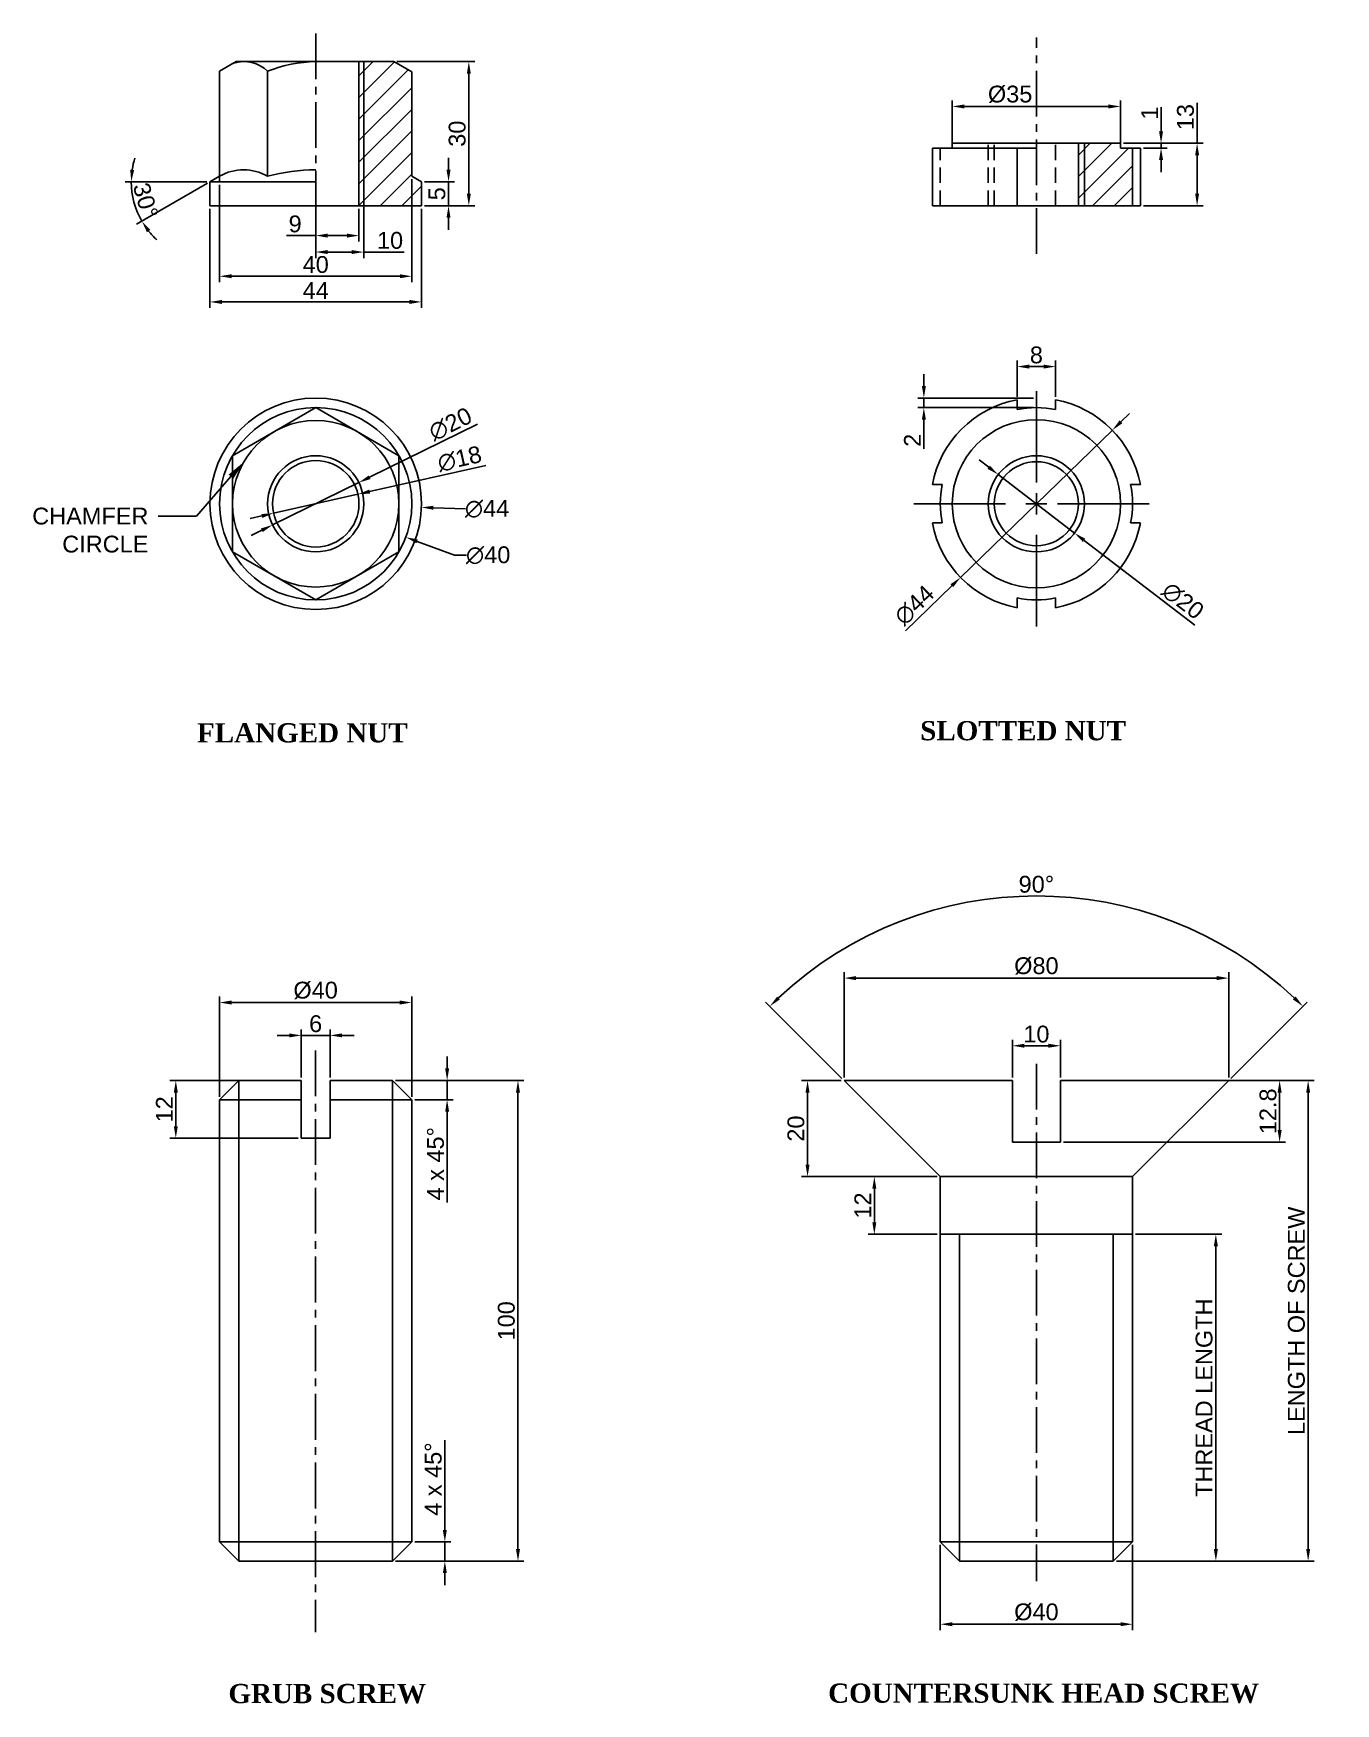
# Model space of a CAD drawing. Header units: millimetres. Extents: x 1991 to 2416, y 1500 to 1867.
# Drawn here: x 1991.3 to 2262.2, y 1500.4 to 1847.9 of the extents above; entities that cross this region are included whole.
import ezdxf
from ezdxf import colors
from ezdxf.entities.mleader import LeaderData, LeaderLine
from ezdxf.math import Vec2, Vec3

# ---------------------------------------------------------------- set-up
doc = ezdxf.new("R2010")
doc.units = ezdxf.units.MM
doc.linetypes.add('CENTER2', pattern=[28.575, 19.05, -3.175, 3.175, -3.175])
doc.linetypes.add('DASHED', pattern=[19.05, 12.7, -6.35])
doc.styles.get("Standard").update_dxf_attribs({"font": 'arial.ttf'})
doc.dimstyles.new('ISO-25', dxfattribs={"dimtxt": 2.5, "dimasz": 2.5, "dimexe": 1.25, "dimexo": 0.625, "dimtad": 1, "dimtxsty": 'Standard', "dimcen": 2.5, "dimadec": 0, "dimazin": 0, "dimtfac": 1, "dimtmove": 0, "dimatfit": 3, "dimfxl": 1, "dimarcsym": 0})
doc.dimstyles.get("Standard").update_dxf_attribs({"dimtxt": 0.18, "dimasz": 0.18, "dimexe": 0.18, "dimexo": 0.0625, "dimgap": 0.09, "dimtad": 0, "dimtih": 1, "dimtoh": 1, "dimdec": 4, "dimzin": 0, "dimdsep": 46, "dimtxsty": 'Standard', "dimcen": 0.09, "dimadec": 0, "dimazin": 0, "dimtfac": 1, "dimtdec": 4, "dimtofl": 0, "dimtmove": 0, "dimatfit": 3, "dimfxl": 1, "dimtolj": 1, "dimtzin": 0, "dimarcsym": 0})

# ---------------------------------------------------------------- blocks, each defined once
blk = doc.blocks.new('*D0')
at = {"color": 0, "lineweight": -2, "transparency": 16777216}
for p, q in [((2028.04, 1811.37), (2028.04, 1790.75)), ((2072.04, 1811.37), (2072.04, 1790.75)), ((2030.54, 1792), (2069.54, 1792))]:
    blk.add_line(p, q, dxfattribs=at)
at = {"color": 0, "transparency": 16777216}
for points in [[(2030.54, 1792.41), (2030.54, 1791.58), (2028.04, 1792)], [(2069.54, 1792.41), (2069.54, 1791.58), (2072.04, 1792)]]:
    blk.add_solid(points, dxfattribs=at)
at = {"layer": 'Defpoints', "color": 0, "transparency": 16777216}
for p in [(2028.04, 1812), (2072.04, 1812), (2072.04, 1792)]:
    blk.add_point(p, dxfattribs=at)
at = {"color": 0, "transparency": 16777216, "insert": (2050.04, 1794.37), "char_height": 3.5, "attachment_point": 5}
blk.add_mtext('44', dxfattribs=at)
blk = doc.blocks.new('*D1')
at = {"color": 0, "lineweight": -2, "transparency": 16777216}
for p, q in [((2070.04, 1817.53), (2070.04, 1796.09)), ((2030.04, 1816.37), (2030.04, 1796.09)), ((2032.54, 1797.34), (2067.54, 1797.34))]:
    blk.add_line(p, q, dxfattribs=at)
at = {"color": 0, "transparency": 16777216}
for points in [[(2032.54, 1797.76), (2032.54, 1796.93), (2030.04, 1797.34)], [(2067.54, 1797.76), (2067.54, 1796.93), (2070.04, 1797.34)]]:
    blk.add_solid(points, dxfattribs=at)
at = {"layer": 'Defpoints', "color": 0, "transparency": 16777216}
for p in [(2070.04, 1818.15), (2030.04, 1817), (2070.04, 1797.34)]:
    blk.add_point(p, dxfattribs=at)
at = {"color": 0, "transparency": 16777216, "insert": (2050.04, 1799.76), "char_height": 3.5, "attachment_point": 5}
blk.add_mtext('40', dxfattribs=at)
blk = doc.blocks.new('*D2')
at = {"color": 0, "lineweight": -2, "transparency": 16777216}
for p, q in [((2059.04, 1811.37), (2059.04, 1804.55)), ((2050.04, 1807.31), (2050.04, 1804.55)), ((2050.04, 1805.8), (2043.99, 1805.8)), ((2056.54, 1805.8), (2052.54, 1805.8))]:
    blk.add_line(p, q, dxfattribs=at)
at = {"color": 0, "transparency": 16777216}
for points in [[(2052.54, 1806.21), (2052.54, 1805.38), (2050.04, 1805.8)], [(2056.54, 1806.21), (2056.54, 1805.38), (2059.04, 1805.8)]]:
    blk.add_solid(points, dxfattribs=at)
at = {"layer": 'Defpoints', "color": 0, "transparency": 16777216}
for p in [(2059.04, 1812), (2050.04, 1807.93), (2059.04, 1805.8)]:
    blk.add_point(p, dxfattribs=at)
at = {"color": 0, "transparency": 16777216, "insert": (2045.76, 1808.21), "char_height": 3.5, "attachment_point": 5}
blk.add_mtext('9', dxfattribs=at)
blk = doc.blocks.new('*D3')
at = {"color": 0, "lineweight": -2, "transparency": 16777216}
for p, q in [((2050.04, 1818.87), (2050.04, 1801.12)), ((2060.04, 1818.87), (2060.04, 1801.12)), ((2052.54, 1802.37), (2057.54, 1802.37)), ((2060.04, 1802.37), (2068.46, 1802.37))]:
    blk.add_line(p, q, dxfattribs=at)
at = {"color": 0, "transparency": 16777216}
for points in [[(2052.54, 1802.79), (2052.54, 1801.96), (2050.04, 1802.37)], [(2057.54, 1802.79), (2057.54, 1801.96), (2060.04, 1802.37)]]:
    blk.add_solid(points, dxfattribs=at)
at = {"layer": 'Defpoints', "color": 0, "transparency": 16777216}
for p in [(2050.04, 1819.49), (2060.04, 1819.49), (2060.04, 1802.37)]:
    blk.add_point(p, dxfattribs=at)
at = {"color": 0, "transparency": 16777216, "insert": (2065.5, 1804.78), "char_height": 3.5, "attachment_point": 5}
blk.add_mtext('10', dxfattribs=at)
blk = doc.blocks.new('*D4')
at = {"color": 0, "lineweight": -2, "transparency": 16777216}
for p, q in [((2077.67, 1819.5), (2077.67, 1822)), ((2072.67, 1817), (2078.92, 1817)), ((2077.67, 1817), (2077.67, 1812)), ((2072.67, 1812), (2078.92, 1812)), ((2077.67, 1809.5), (2077.67, 1807))]:
    blk.add_line(p, q, dxfattribs=at)
at = {"color": 0, "transparency": 16777216}
for points in [[(2077.25, 1819.5), (2078.08, 1819.5), (2077.67, 1817)], [(2077.25, 1809.5), (2078.08, 1809.5), (2077.67, 1812)]]:
    blk.add_solid(points, dxfattribs=at)
at = {"layer": 'Defpoints', "color": 0, "transparency": 16777216}
for p in [(2072.04, 1817), (2072.04, 1812), (2077.67, 1812)]:
    blk.add_point(p, dxfattribs=at)
at = {"color": 0, "transparency": 16777216, "insert": (2075.26, 1814.5), "char_height": 3.5, "attachment_point": 5, "rotation": 90}
blk.add_mtext('5', dxfattribs=at)
blk = doc.blocks.new('*D5')
at = {"color": 0, "lineweight": -2, "transparency": 16777216}
for p, q in [((2027.42, 1817), (2010.42, 1817)), ((2027.5, 1816.68), (2012.78, 1808.19))]:
    blk.add_line(p, q, dxfattribs=at)
for start, end in [(162.4826, 171.2413), (180, 210), (218.7587, 227.5174)]:
    blk.add_arc((2028.04, 1817), 16.37, start, end, dxfattribs=at)
at = {"color": 0, "transparency": 16777216}
for points in [[(2012.28, 1819.46), (2011.45, 1819.52), (2011.67, 1817)], [(2014.93, 1806.51), (2015.62, 1806.98), (2013.86, 1808.81)]]:
    blk.add_solid(points, dxfattribs=at)
at = {"layer": 'Defpoints', "color": 0, "transparency": 16777216}
for p in [(2030.04, 1818.15), (2011.92, 1814.15), (2028.04, 1817), (2028.04, 1817), (2050.04, 1817)]:
    blk.add_point(p, dxfattribs=at)
at = {"color": 0, "transparency": 16777216, "insert": (2014.65, 1813.08), "char_height": 3.5, "attachment_point": 5, "rotation": 286.3103}
blk.add_mtext('30°', dxfattribs=at)
blk = doc.blocks.new('*D6')
at = {"color": 0, "lineweight": -2, "transparency": 16777216}
for p, q in [((2066.93, 1842), (2083.14, 1842)), ((2081.89, 1839.5), (2081.89, 1814.5)), ((2072.67, 1812), (2083.14, 1812))]:
    blk.add_line(p, q, dxfattribs=at)
at = {"color": 0, "transparency": 16777216}
for points in [[(2081.47, 1839.5), (2082.3, 1839.5), (2081.89, 1842)], [(2081.47, 1814.5), (2082.3, 1814.5), (2081.89, 1812)]]:
    blk.add_solid(points, dxfattribs=at)
at = {"layer": 'Defpoints', "color": 0, "transparency": 16777216}
for p in [(2066.31, 1842), (2072.04, 1812), (2081.89, 1812)]:
    blk.add_point(p, dxfattribs=at)
at = {"color": 0, "transparency": 16777216, "insert": (2079.47, 1827), "char_height": 3.5, "attachment_point": 5, "rotation": 90}
blk.add_mtext('30', dxfattribs=at)
blk = doc.blocks.new('*D7')
at = {"color": 0, "lineweight": -2, "transparency": 16777216}
for p, q in [((2085.44, 1757.99), (2061.26, 1752.53)), ((2041.26, 1748.02), (2058.82, 1751.98)), ((2038.82, 1747.46), (2036.38, 1746.91))]:
    blk.add_line(p, q, dxfattribs=at)
at = {"color": 0, "transparency": 16777216}
for points in [[(2061.17, 1752.94), (2061.35, 1752.12), (2058.82, 1751.98)], [(2038.73, 1747.87), (2038.91, 1747.06), (2041.26, 1748.02)]]:
    blk.add_solid(points, dxfattribs=at)
at = {"layer": 'Defpoints', "color": 0, "transparency": 16777216}
for p in [(2058.82, 1751.98), (2041.26, 1748.02)]:
    blk.add_point(p, dxfattribs=at)
at = {"color": 0, "transparency": 16777216, "insert": (2079.97, 1759.33), "char_height": 3.5, "attachment_point": 5, "rotation": 12.7225}
blk.add_mtext('∅18', dxfattribs=at)
blk = doc.blocks.new('*D8')
at = {"color": 0, "lineweight": -2, "transparency": 16777216}
for p, q in [((2083.69, 1766.54), (2061.26, 1755.51)), ((2041.07, 1745.59), (2059.01, 1754.41)), ((2038.82, 1744.48), (2036.58, 1743.38))]:
    blk.add_line(p, q, dxfattribs=at)
at = {"color": 0, "transparency": 16777216}
for points in [[(2061.07, 1755.89), (2061.44, 1755.14), (2059.01, 1754.41)], [(2038.64, 1744.86), (2039.01, 1744.11), (2041.07, 1745.59)]]:
    blk.add_solid(points, dxfattribs=at)
at = {"layer": 'Defpoints', "color": 0, "transparency": 16777216}
for p in [(2059.01, 1754.41), (2041.07, 1745.59)]:
    blk.add_point(p, dxfattribs=at)
at = {"color": 0, "transparency": 16777216, "insert": (2078.06, 1766.57), "char_height": 3.5, "attachment_point": 5, "rotation": 26.1822}
blk.add_mtext('∅20', dxfattribs=at)
blk = doc.blocks.new('*D9')
at = {"color": 0, "lineweight": -2, "transparency": 16777216}
for p, q in [((2049.95, 1750), (2050.13, 1750)), ((2050.04, 1749.91), (2050.04, 1750.09)), ((2078.92, 1739.28), (2071.13, 1742.17)), ((2081.42, 1739.28), (2078.92, 1739.28))]:
    blk.add_line(p, q, dxfattribs=at)
at = {"color": 0, "transparency": 16777216}
blk.add_solid([(2071.28, 1742.56), (2070.99, 1741.78), (2068.79, 1743.04)], dxfattribs=at)
at = {"layer": 'Defpoints', "color": 0, "transparency": 16777216}
for p in [(2031.29, 1756.96), (2068.79, 1743.04)]:
    blk.add_point(p, dxfattribs=at)
at = {"color": 0, "transparency": 16777216, "insert": (2085.91, 1739.28), "char_height": 2.5, "attachment_point": 5}
blk.add_mtext('\\A1;{\\H1.4x;∅40}', dxfattribs=at)
blk = doc.blocks.new('*D10')
at = {"color": 0, "lineweight": -2, "transparency": 16777216}
for p, q in [((2049.95, 1750), (2050.13, 1750)), ((2050.04, 1749.91), (2050.04, 1750.09)), ((2081.19, 1748.94), (2074.53, 1749.17))]:
    blk.add_line(p, q, dxfattribs=at)
at = {"color": 0, "transparency": 16777216}
blk.add_solid([(2074.54, 1749.58), (2074.51, 1748.75), (2072.03, 1749.25)], dxfattribs=at)
at = {"layer": 'Defpoints', "color": 0, "transparency": 16777216}
for p in [(2028.05, 1750.74), (2072.03, 1749.25)]:
    blk.add_point(p, dxfattribs=at)
at = {"color": 0, "transparency": 16777216, "insert": (2085.68, 1748.94), "char_height": 2.5, "attachment_point": 5}
blk.add_mtext('\\A1;{\\H1.4x;∅44}', dxfattribs=at)
blk = doc.blocks.new('*U12')
for p, q in [((-4, -1.02), (-4, 1.02)), ((4, -1.02), (4, 1.02))]:
    blk.add_line(p, q)
blk.add_arc((0, -20.61), 20, 78.463, 101.537)
blk = doc.blocks.new('*U13')
at = {"color": 0, "linetype": 'ByBlock', "lineweight": -2, "transparency": 16777216}
blk.add_blockref('*U12', (2199.95, 1770.61), dxfattribs=at)
for p, rotation in [((2179.34, 1750), 90), ((2220.57, 1750), 270), ((2199.95, 1729.38), 180)]:
    blk.add_blockref('*U12', p, dxfattribs=dict(at, rotation=rotation))
blk = doc.blocks.new('*U14')
at = {"color": 0, "linetype": 'CENTER2', "transparency": 16777216}
for p, q in [((0, 4.4), (0, 25.5)), ((-25.5, 0), (-4.4, 0)), ((4.4, 0), (25.5, 0)), ((0, -25.5), (0, -4.4))]:
    blk.add_line(p, q, dxfattribs=at)
at = {"color": 0, "linetype": 'Continuous', "transparency": 16777216}
for p, q in [((-2.2, 0), (2.2, 0)), ((0, -2.2), (0, 2.2))]:
    blk.add_line(p, q, dxfattribs=at)
blk = doc.blocks.new('*D16')
at = {"color": 0, "lineweight": -2, "transparency": 16777216}
for p, q in [((2190.03, 1757.6), (2188.05, 1759.12)), ((2192.01, 1756.08), (2207.89, 1743.91)), ((2232.89, 1724.75), (2209.87, 1742.39))]:
    blk.add_line(p, q, dxfattribs=at)
at = {"color": 0, "transparency": 16777216}
for points in [[(2190.28, 1757.93), (2189.78, 1757.27), (2192.01, 1756.08)], [(2210.12, 1742.72), (2209.62, 1742.06), (2207.89, 1743.91)]]:
    blk.add_solid(points, dxfattribs=at)
at = {"layer": 'Defpoints', "color": 0, "transparency": 16777216}
for p in [(2192.01, 1756.08), (2207.89, 1743.91)]:
    blk.add_point(p, dxfattribs=at)
at = {"color": 0, "transparency": 16777216, "insert": (2230.42, 1729.8), "char_height": 3.5, "attachment_point": 5, "rotation": 322.5283}
blk.add_mtext('∅20', dxfattribs=at)
blk = doc.blocks.new('*D17')
at = {"color": 0, "lineweight": -2, "transparency": 16777216}
for p, q in [((2217.54, 1767.05), (2219.33, 1768.79)), ((2215.75, 1765.31), (2184.16, 1734.68)), ((2172.72, 1723.59), (2182.36, 1732.94))]:
    blk.add_line(p, q, dxfattribs=at)
at = {"color": 0, "transparency": 16777216}
for points in [[(2217.25, 1767.35), (2217.83, 1766.75), (2215.75, 1765.31)], [(2182.07, 1733.24), (2182.65, 1732.64), (2184.16, 1734.68)]]:
    blk.add_solid(points, dxfattribs=at)
at = {"layer": 'Defpoints', "color": 0, "transparency": 16777216}
for p in [(2215.75, 1765.31), (2184.16, 1734.68)]:
    blk.add_point(p, dxfattribs=at)
at = {"color": 0, "transparency": 16777216, "insert": (2174.58, 1728.89), "char_height": 3.5, "attachment_point": 5, "rotation": 44.1161}
blk.add_mtext('∅44', dxfattribs=at)
blk = doc.blocks.new('*D18')
at = {"color": 0, "lineweight": -2, "transparency": 16777216}
for p, q in [((2195.95, 1772.26), (2195.95, 1779.79)), ((2203.95, 1772.26), (2203.95, 1779.79)), ((2198.45, 1778.54), (2201.45, 1778.54))]:
    blk.add_line(p, q, dxfattribs=at)
at = {"color": 0, "transparency": 16777216}
for points in [[(2198.45, 1778.96), (2198.45, 1778.13), (2195.95, 1778.54)], [(2201.45, 1778.96), (2201.45, 1778.13), (2203.95, 1778.54)]]:
    blk.add_solid(points, dxfattribs=at)
at = {"layer": 'Defpoints', "color": 0, "transparency": 16777216}
for p in [(2203.95, 1778.54), (2195.95, 1771.63), (2203.95, 1771.63)]:
    blk.add_point(p, dxfattribs=at)
at = {"color": 0, "transparency": 16777216, "insert": (2199.95, 1780.95), "char_height": 3.5, "attachment_point": 5}
blk.add_mtext('8', dxfattribs=at)
blk = doc.blocks.new('*D19')
at = {"color": 0, "lineweight": -2, "transparency": 16777216}
for p, q in [((2176.54, 1774.5), (2176.54, 1777)), ((2199.33, 1772), (2175.29, 1772)), ((2199.33, 1770), (2175.29, 1770)), ((2176.54, 1772), (2176.54, 1770)), ((2176.54, 1767.5), (2176.54, 1761.43))]:
    blk.add_line(p, q, dxfattribs=at)
at = {"color": 0, "transparency": 16777216}
for points in [[(2176.13, 1774.5), (2176.96, 1774.5), (2176.54, 1772)], [(2176.13, 1767.5), (2176.96, 1767.5), (2176.54, 1770)]]:
    blk.add_solid(points, dxfattribs=at)
at = {"layer": 'Defpoints', "color": 0, "transparency": 16777216}
for p in [(2176.54, 1770), (2199.95, 1772), (2199.95, 1770)]:
    blk.add_point(p, dxfattribs=at)
at = {"color": 0, "transparency": 16777216, "insert": (2174.16, 1763.21), "char_height": 3.5, "attachment_point": 5, "rotation": 90}
blk.add_mtext('2', dxfattribs=at)
blk = doc.blocks.new('*D20')
at = {"color": 0, "lineweight": -2, "transparency": 16777216}
for p, q in [((2182.45, 1825.12), (2182.45, 1833.92)), ((2184.95, 1832.67), (2214.95, 1832.67)), ((2217.45, 1825.12), (2217.45, 1833.92))]:
    blk.add_line(p, q, dxfattribs=at)
at = {"color": 0, "transparency": 16777216}
for points in [[(2184.95, 1833.08), (2184.95, 1832.25), (2182.45, 1832.67)], [(2214.95, 1833.08), (2214.95, 1832.25), (2217.45, 1832.67)]]:
    blk.add_solid(points, dxfattribs=at)
at = {"layer": 'Defpoints', "color": 0, "transparency": 16777216}
for p in [(2217.45, 1832.67), (2182.45, 1824.5), (2217.45, 1824.5)]:
    blk.add_point(p, dxfattribs=at)
at = {"color": 0, "transparency": 16777216, "insert": (2194.49, 1835.18), "char_height": 3.5, "attachment_point": 5}
blk.add_mtext('%%C35', dxfattribs=at)
blk = doc.blocks.new('*D21')
at = {"color": 0, "lineweight": -2, "transparency": 16777216}
for p, q in [((2225.88, 1827.5), (2225.88, 1832.54)), ((2218.08, 1825), (2227.13, 1825)), ((2225.88, 1824), (2225.88, 1825)), ((2222.21, 1824), (2227.13, 1824)), ((2225.88, 1821.5), (2225.88, 1819))]:
    blk.add_line(p, q, dxfattribs=at)
at = {"color": 0, "transparency": 16777216}
for points in [[(2225.46, 1827.5), (2226.3, 1827.5), (2225.88, 1825)], [(2225.46, 1821.5), (2226.3, 1821.5), (2225.88, 1824)]]:
    blk.add_solid(points, dxfattribs=at)
at = {"layer": 'Defpoints', "color": 0, "transparency": 16777216}
for p in [(2217.45, 1825), (2221.58, 1824), (2225.88, 1824)]:
    blk.add_point(p, dxfattribs=at)
at = {"color": 0, "transparency": 16777216, "insert": (2223.5, 1831.27), "char_height": 3.5, "attachment_point": 5, "rotation": 90}
blk.add_mtext('1', dxfattribs=at)
blk = doc.blocks.new('*D22')
at = {"color": 0, "lineweight": -2, "transparency": 16777216}
for p, q in [((2233.38, 1825), (2233.38, 1833.43)), ((2218.08, 1825), (2234.63, 1825)), ((2233.38, 1814.5), (2233.38, 1822.5)), ((2222.21, 1812), (2234.63, 1812))]:
    blk.add_line(p, q, dxfattribs=at)
at = {"color": 0, "transparency": 16777216}
for points in [[(2232.97, 1822.5), (2233.8, 1822.5), (2233.38, 1825)], [(2232.97, 1814.5), (2233.8, 1814.5), (2233.38, 1812)]]:
    blk.add_solid(points, dxfattribs=at)
at = {"layer": 'Defpoints', "color": 0, "transparency": 16777216}
for p in [(2217.45, 1825), (2221.58, 1812), (2233.38, 1812)]:
    blk.add_point(p, dxfattribs=at)
at = {"color": 0, "transparency": 16777216, "insert": (2230.97, 1830.46), "char_height": 3.5, "attachment_point": 5, "rotation": 90}
blk.add_mtext('13', dxfattribs=at)
blk = doc.blocks.new('*D33')
at = {"color": 0, "lineweight": -2, "transparency": 16777216}
for p, q in [((2077.37, 1632.5), (2077.37, 1635)), ((2066.65, 1630), (2078.62, 1630)), ((2077.37, 1630), (2077.37, 1626)), ((2070.65, 1626), (2078.62, 1626)), ((2077.37, 1623.5), (2077.37, 1604.61))]:
    blk.add_line(p, q, dxfattribs=at)
at = {"color": 0, "transparency": 16777216}
for points in [[(2076.96, 1632.5), (2077.79, 1632.5), (2077.37, 1630)], [(2076.96, 1623.5), (2077.79, 1623.5), (2077.37, 1626)]]:
    blk.add_solid(points, dxfattribs=at)
at = {"layer": 'Defpoints', "color": 0, "transparency": 16777216}
for p in [(2066.02, 1630), (2070.02, 1626), (2077.37, 1626)]:
    blk.add_point(p, dxfattribs=at)
at = {"color": 0, "transparency": 16777216, "insert": (2074.97, 1612.68), "char_height": 3.5, "attachment_point": 5, "rotation": 90}
blk.add_mtext('4 x 45%%D', dxfattribs=at)
blk = doc.blocks.new('*D34')
at = {"color": 0, "lineweight": -2, "transparency": 16777216}
for p, q in [((2076.9, 1536.5), (2076.9, 1555.14)), ((2070.65, 1534), (2078.15, 1534)), ((2076.9, 1530), (2076.9, 1534)), ((2066.65, 1530), (2078.15, 1530)), ((2076.9, 1527.5), (2076.9, 1525))]:
    blk.add_line(p, q, dxfattribs=at)
at = {"color": 0, "transparency": 16777216}
for points in [[(2076.48, 1536.5), (2077.32, 1536.5), (2076.9, 1534)], [(2076.48, 1527.5), (2077.32, 1527.5), (2076.9, 1530)]]:
    blk.add_solid(points, dxfattribs=at)
at = {"layer": 'Defpoints', "color": 0, "transparency": 16777216}
for p in [(2070.02, 1534), (2076.9, 1534), (2066.02, 1530)]:
    blk.add_point(p, dxfattribs=at)
at = {"color": 0, "transparency": 16777216, "insert": (2074.5, 1547.07), "char_height": 3.5, "attachment_point": 5, "rotation": 90}
blk.add_mtext('4 x 45%%D', dxfattribs=at)
blk = doc.blocks.new('*D36')
at = {"color": 0, "lineweight": -2, "transparency": 16777216}
for p, q in [((2066.65, 1630), (2093.36, 1630)), ((2092.11, 1627.5), (2092.11, 1532.5)), ((2066.65, 1530), (2093.36, 1530))]:
    blk.add_line(p, q, dxfattribs=at)
at = {"color": 0, "transparency": 16777216}
for points in [[(2091.69, 1627.5), (2092.53, 1627.5), (2092.11, 1630)], [(2091.69, 1532.5), (2092.53, 1532.5), (2092.11, 1530)]]:
    blk.add_solid(points, dxfattribs=at)
at = {"layer": 'Defpoints', "color": 0, "transparency": 16777216}
for p in [(2066.02, 1630), (2066.02, 1530), (2092.11, 1530)]:
    blk.add_point(p, dxfattribs=at)
at = {"color": 0, "transparency": 16777216, "insert": (2089.7, 1580), "char_height": 3.5, "attachment_point": 5, "rotation": 90}
blk.add_mtext('100', dxfattribs=at)
blk = doc.blocks.new('*D37')
at = {"color": 0, "lineweight": -2, "transparency": 16777216}
for p, q in [((2047.02, 1630.62), (2047.02, 1640.64)), ((2053.02, 1630.62), (2053.02, 1640.64)), ((2044.52, 1639.39), (2042.02, 1639.39)), ((2047.02, 1639.39), (2053.02, 1639.39)), ((2055.52, 1639.39), (2058.02, 1639.39))]:
    blk.add_line(p, q, dxfattribs=at)
at = {"color": 0, "transparency": 16777216}
for points in [[(2044.52, 1639.8), (2044.52, 1638.97), (2047.02, 1639.39)], [(2055.52, 1639.8), (2055.52, 1638.97), (2053.02, 1639.39)]]:
    blk.add_solid(points, dxfattribs=at)
at = {"layer": 'Defpoints', "color": 0, "transparency": 16777216}
for p in [(2053.02, 1639.39), (2047.02, 1630), (2053.02, 1630)]:
    blk.add_point(p, dxfattribs=at)
at = {"color": 0, "transparency": 16777216, "insert": (2050.02, 1641.8), "char_height": 3.5, "attachment_point": 5}
blk.add_mtext('6', dxfattribs=at)
blk = doc.blocks.new('*D38')
at = {"color": 0, "lineweight": -2, "transparency": 16777216}
for p, q in [((2046.4, 1630), (2019.68, 1630)), ((2020.93, 1627.5), (2020.93, 1620.5)), ((2046.4, 1618), (2019.68, 1618))]:
    blk.add_line(p, q, dxfattribs=at)
at = {"color": 0, "transparency": 16777216}
for points in [[(2020.52, 1627.5), (2021.35, 1627.5), (2020.93, 1630)], [(2020.52, 1620.5), (2021.35, 1620.5), (2020.93, 1618)]]:
    blk.add_solid(points, dxfattribs=at)
at = {"layer": 'Defpoints', "color": 0, "transparency": 16777216}
for p in [(2047.02, 1630), (2020.93, 1618), (2047.02, 1618)]:
    blk.add_point(p, dxfattribs=at)
at = {"color": 0, "transparency": 16777216, "insert": (2018.55, 1624), "char_height": 3.5, "attachment_point": 5, "rotation": 90}
blk.add_mtext('12', dxfattribs=at)
blk = doc.blocks.new('*D39')
at = {"color": 0, "lineweight": -2, "transparency": 16777216}
for p, q in [((2030.02, 1626.62), (2030.02, 1647.48)), ((2070.02, 1626.62), (2070.02, 1647.48)), ((2032.52, 1646.23), (2067.52, 1646.23))]:
    blk.add_line(p, q, dxfattribs=at)
at = {"color": 0, "transparency": 16777216}
for points in [[(2032.52, 1646.64), (2032.52, 1645.81), (2030.02, 1646.23)], [(2067.52, 1646.64), (2067.52, 1645.81), (2070.02, 1646.23)]]:
    blk.add_solid(points, dxfattribs=at)
at = {"layer": 'Defpoints', "color": 0, "transparency": 16777216}
for p in [(2070.02, 1646.23), (2030.02, 1626), (2070.02, 1626)]:
    blk.add_point(p, dxfattribs=at)
at = {"color": 0, "transparency": 16777216, "insert": (2050.02, 1648.74), "char_height": 3.5, "attachment_point": 5}
blk.add_mtext('%%C40', dxfattribs=at)
blk = doc.blocks.new('*D41')
at = {"color": 0, "lineweight": -2, "transparency": 16777216}
for p, q in [((2159.51, 1630.44), (2143.63, 1646.32)), ((2240.39, 1630.44), (2256.27, 1646.32))]:
    blk.add_line(p, q, dxfattribs=at)
blk.add_arc((2199.95, 1590), 78.4, 46.8271, 133.1729, dxfattribs=at)
at = {"color": 0, "transparency": 16777216}
for points in [[(2146.6, 1646.88), (2146.02, 1647.47), (2144.51, 1645.44)], [(2253.88, 1647.47), (2253.3, 1646.88), (2255.39, 1645.44)]]:
    blk.add_solid(points, dxfattribs=at)
at = {"layer": 'Defpoints', "color": 0, "transparency": 16777216}
for p in [(2220.24, 1665.73), (2159.95, 1630), (2239.95, 1630), (2179.95, 1610), (2219.95, 1610)]:
    blk.add_point(p, dxfattribs=at)
at = {"color": 0, "transparency": 16777216, "insert": (2199.95, 1670.81), "char_height": 3.5, "attachment_point": 5}
blk.add_mtext('90°', dxfattribs=at)
blk = doc.blocks.new('*D42')
at = {"color": 0, "lineweight": -2, "transparency": 16777216}
for p, q in [((2159.95, 1630.62), (2159.95, 1652.56)), ((2162.45, 1651.31), (2237.45, 1651.31)), ((2239.95, 1630.62), (2239.95, 1652.56))]:
    blk.add_line(p, q, dxfattribs=at)
at = {"color": 0, "transparency": 16777216}
for points in [[(2162.45, 1651.73), (2162.45, 1650.89), (2159.95, 1651.31)], [(2237.45, 1651.73), (2237.45, 1650.89), (2239.95, 1651.31)]]:
    blk.add_solid(points, dxfattribs=at)
at = {"layer": 'Defpoints', "color": 0, "transparency": 16777216}
for p in [(2239.95, 1651.31), (2159.95, 1630), (2239.95, 1630)]:
    blk.add_point(p, dxfattribs=at)
at = {"color": 0, "transparency": 16777216, "insert": (2199.95, 1653.82), "char_height": 3.5, "attachment_point": 5}
blk.add_mtext('%%C80', dxfattribs=at)
blk = doc.blocks.new('*D43')
at = {"color": 0, "lineweight": -2, "transparency": 16777216}
for p, q in [((2194.95, 1630.62), (2194.95, 1638.48)), ((2197.45, 1637.23), (2202.45, 1637.23)), ((2204.95, 1630.62), (2204.95, 1638.48))]:
    blk.add_line(p, q, dxfattribs=at)
at = {"color": 0, "transparency": 16777216}
for points in [[(2197.45, 1637.65), (2197.45, 1636.82), (2194.95, 1637.23)], [(2202.45, 1637.65), (2202.45, 1636.82), (2204.95, 1637.23)]]:
    blk.add_solid(points, dxfattribs=at)
at = {"layer": 'Defpoints', "color": 0, "transparency": 16777216}
for p in [(2204.95, 1637.23), (2194.95, 1630), (2204.95, 1630)]:
    blk.add_point(p, dxfattribs=at)
at = {"color": 0, "transparency": 16777216, "insert": (2199.95, 1639.64), "char_height": 3.5, "attachment_point": 5}
blk.add_mtext('10', dxfattribs=at)
blk = doc.blocks.new('*D44')
at = {"color": 0, "lineweight": -2, "transparency": 16777216}
for p, q in [((2159.33, 1630), (2151.1, 1630)), ((2152.35, 1627.5), (2152.35, 1612.5)), ((2179.33, 1610), (2151.1, 1610))]:
    blk.add_line(p, q, dxfattribs=at)
at = {"color": 0, "transparency": 16777216}
for points in [[(2151.93, 1627.5), (2152.76, 1627.5), (2152.35, 1630)], [(2151.93, 1612.5), (2152.76, 1612.5), (2152.35, 1610)]]:
    blk.add_solid(points, dxfattribs=at)
at = {"layer": 'Defpoints', "color": 0, "transparency": 16777216}
for p in [(2159.95, 1630), (2152.35, 1610), (2179.95, 1610)]:
    blk.add_point(p, dxfattribs=at)
at = {"color": 0, "transparency": 16777216, "insert": (2149.94, 1620), "char_height": 3.5, "attachment_point": 5, "rotation": 90}
blk.add_mtext('20', dxfattribs=at)
blk = doc.blocks.new('*D45')
at = {"color": 0, "lineweight": -2, "transparency": 16777216}
for p, q in [((2179.33, 1610), (2164.99, 1610)), ((2166.24, 1607.5), (2166.24, 1600.5)), ((2179.33, 1598), (2164.99, 1598))]:
    blk.add_line(p, q, dxfattribs=at)
at = {"color": 0, "transparency": 16777216}
for points in [[(2165.82, 1607.5), (2166.65, 1607.5), (2166.24, 1610)], [(2165.82, 1600.5), (2166.65, 1600.5), (2166.24, 1598)]]:
    blk.add_solid(points, dxfattribs=at)
at = {"layer": 'Defpoints', "color": 0, "transparency": 16777216}
for p in [(2179.95, 1610), (2166.24, 1598), (2179.95, 1598)]:
    blk.add_point(p, dxfattribs=at)
at = {"color": 0, "transparency": 16777216, "insert": (2163.85, 1604), "char_height": 3.5, "attachment_point": 5, "rotation": 90}
blk.add_mtext('12', dxfattribs=at)
blk = doc.blocks.new('*D46')
at = {"color": 0, "lineweight": -2, "transparency": 16777216}
for p, q in [((2179.95, 1533.37), (2179.95, 1515.62)), ((2219.95, 1533.37), (2219.95, 1515.62)), ((2182.45, 1516.87), (2217.45, 1516.87))]:
    blk.add_line(p, q, dxfattribs=at)
at = {"color": 0, "transparency": 16777216}
for points in [[(2182.45, 1517.29), (2182.45, 1516.46), (2179.95, 1516.87)], [(2217.45, 1517.29), (2217.45, 1516.46), (2219.95, 1516.87)]]:
    blk.add_solid(points, dxfattribs=at)
at = {"layer": 'Defpoints', "color": 0, "transparency": 16777216}
for p in [(2179.95, 1534), (2219.95, 1534), (2219.95, 1516.87)]:
    blk.add_point(p, dxfattribs=at)
at = {"color": 0, "transparency": 16777216, "insert": (2199.95, 1519.38), "char_height": 3.5, "attachment_point": 5}
blk.add_mtext('%%C40', dxfattribs=at)
blk = doc.blocks.new('*D47')
at = {"color": 0, "lineweight": -2, "transparency": 16777216}
for p, q in [((2205.58, 1630), (2251.8, 1630)), ((2250.55, 1627.5), (2250.55, 1619.7)), ((2205.58, 1617.2), (2251.8, 1617.2))]:
    blk.add_line(p, q, dxfattribs=at)
at = {"color": 0, "transparency": 16777216}
for points in [[(2250.13, 1627.5), (2250.97, 1627.5), (2250.55, 1630)], [(2250.13, 1619.7), (2250.97, 1619.7), (2250.55, 1617.2)]]:
    blk.add_solid(points, dxfattribs=at)
at = {"layer": 'Defpoints', "color": 0, "transparency": 16777216}
for p in [(2204.95, 1630), (2204.95, 1617.2), (2250.55, 1617.2)]:
    blk.add_point(p, dxfattribs=at)
at = {"color": 0, "transparency": 16777216, "insert": (2248.14, 1623.6), "char_height": 3.5, "attachment_point": 5, "rotation": 90}
blk.add_mtext('12.8', dxfattribs=at)
blk = doc.blocks.new('*D54')
at = {"color": 0, "lineweight": -2, "transparency": 16777216}
for p, q in [((2240.58, 1630), (2257.73, 1630)), ((2256.48, 1627.5), (2256.48, 1532.5)), ((2216.58, 1530), (2257.73, 1530))]:
    blk.add_line(p, q, dxfattribs=at)
at = {"color": 0, "transparency": 16777216}
for points in [[(2256.07, 1627.5), (2256.9, 1627.5), (2256.48, 1630)], [(2256.07, 1532.5), (2256.9, 1532.5), (2256.48, 1530)]]:
    blk.add_solid(points, dxfattribs=at)
at = {"layer": 'Defpoints', "color": 0, "transparency": 16777216}
for p in [(2239.95, 1630), (2215.95, 1530), (2256.48, 1530)]:
    blk.add_point(p, dxfattribs=at)
at = {"color": 0, "transparency": 16777216, "insert": (2254.05, 1580), "char_height": 3.5, "attachment_point": 5, "rotation": 90}
blk.add_mtext('LENGTH OF SCREW', dxfattribs=at)
blk = doc.blocks.new('*D55')
at = {"color": 0, "lineweight": -2, "transparency": 16777216}
for p, q in [((2220.58, 1598), (2238.53, 1598)), ((2237.28, 1595.5), (2237.28, 1532.5)), ((2216.58, 1530), (2238.53, 1530))]:
    blk.add_line(p, q, dxfattribs=at)
at = {"color": 0, "transparency": 16777216}
for points in [[(2236.86, 1595.5), (2237.7, 1595.5), (2237.28, 1598)], [(2236.86, 1532.5), (2237.7, 1532.5), (2237.28, 1530)]]:
    blk.add_solid(points, dxfattribs=at)
at = {"layer": 'Defpoints', "color": 0, "transparency": 16777216}
for p in [(2219.95, 1598), (2215.95, 1530), (2237.28, 1530)]:
    blk.add_point(p, dxfattribs=at)
at = {"color": 0, "transparency": 16777216, "insert": (2234.85, 1564), "char_height": 3.5, "attachment_point": 5, "rotation": 90}
blk.add_mtext('THREAD LENGTH', dxfattribs=at)

msp = doc.modelspace()

# ---------------------------------------------------------------- hatches: boundary and pattern name
h = msp.add_hatch()
h.set_pattern_fill('ANSI31', color=256)
h.paths.add_polyline_path([(2060.041, 1841.997), (2059.041, 1841.997), (2059.041, 1811.997), (2060.041, 1811.997)])
h.paths.add_polyline_path([(2070.041, 1839.843), (2066.309, 1841.997), (2060.041, 1841.997), (2060.041, 1811.997), (2072.041, 1811.997), (2072.041, 1816.997), (2070.041, 1818.152)])
h = msp.add_hatch()
h.set_pattern_fill('ANSI31', color=256)
h.paths.add_polyline_path([(2219.951, 1823.997), (2217.451, 1823.997), (2217.451, 1824.997), (2209.951, 1824.997), (2209.951, 1811.997), (2219.951, 1811.997)])
h.paths.add_polyline_path([(2209.951, 1824.997), (2208.701, 1824.997), (2208.701, 1811.997), (2209.951, 1811.997)])

# ---------------------------------------------------------------- linework, layer by layer
at = {"color": 1, "linetype": 'CENTER2', "ltscale": 0.5}
for p, q in [((2050.041, 1847.867), (2050.041, 1802.887)), ((2199.951, 1801.997), (2199.951, 1846.997)), ((2050.024, 1636.234), (2050.024, 1515.222)), ((2199.951, 1633.482), (2199.951, 1525.836))]:
    msp.add_line(p, q, dxfattribs=at)
for p, q in [((2030.041, 1839.997), (2033.505, 1841.997)), ((2033.505, 1841.997), (2040.041, 1841.997)), ((2040.041, 1841.997), (2050.041, 1841.997)), ((2050.041, 1841.997), (2066.309, 1841.997)), ((2060.041, 1841.997), (2059.041, 1841.997)), ((2059.041, 1841.997), (2059.041, 1811.997)), ((2060.041, 1841.997), (2060.041, 1811.997)), ((2070.041, 1839.843), (2066.309, 1841.997)), ((2030.041, 1839.688), (2030.041, 1839.997)), ((2030.041, 1839.688), (2030.041, 1816.997)), ((2040.041, 1839.997), (2040.041, 1818.152)), ((2070.041, 1818.152), (2070.041, 1839.843)), ((2199.951, 1824.997), (2182.451, 1824.997)), ((2182.451, 1824.997), (2182.451, 1823.997)), ((2199.951, 1824.997), (2217.451, 1824.997)), ((2208.701, 1811.997), (2208.701, 1824.997)), ((2209.951, 1811.997), (2209.951, 1824.997)), ((2217.451, 1824.997), (2217.451, 1823.997)), ((2178.317, 1823.997), (2199.951, 1823.997)), ((2178.317, 1811.997), (2178.317, 1823.997)), ((2195.951, 1811.997), (2195.951, 1823.997)), ((2217.451, 1823.997), (2221.584, 1823.997)), ((2219.951, 1811.997), (2219.951, 1823.997)), ((2221.584, 1811.997), (2221.584, 1823.997)), ((2028.041, 1816.997), (2030.041, 1818.152)), ((2072.041, 1816.997), (2070.041, 1818.152)), ((2028.041, 1811.997), (2028.041, 1816.997)), ((2028.041, 1816.997), (2050.041, 1816.997)), ((2072.041, 1811.997), (2072.041, 1816.997)), ((2028.041, 1811.997), (2072.041, 1811.997)), ((2199.951, 1811.997), (2178.317, 1811.997)), ((2221.584, 1811.997), (2199.951, 1811.997)), ((2034.024, 1629.997), (2030.024, 1625.997)), ((2034.024, 1629.997), (2047.024, 1629.997)), ((2034.024, 1629.997), (2034.024, 1529.997)), ((2047.024, 1629.997), (2047.024, 1617.997)), ((2053.024, 1629.997), (2066.024, 1629.997)), ((2053.024, 1617.997), (2053.024, 1629.997)), ((2066.024, 1629.997), (2070.024, 1625.997)), ((2066.024, 1529.997), (2066.024, 1629.997)), ((2159.951, 1629.997), (2194.951, 1629.997)), ((2159.951, 1629.997), (2179.951, 1609.997)), ((2194.951, 1629.997), (2194.951, 1617.197)), ((2204.951, 1629.997), (2239.951, 1629.997)), ((2204.951, 1617.197), (2204.951, 1629.997)), ((2239.951, 1629.997), (2219.951, 1609.997)), ((2030.024, 1533.997), (2030.024, 1625.997)), ((2047.024, 1625.997), (2030.024, 1625.997)), ((2070.024, 1625.997), (2053.024, 1625.997)), ((2070.024, 1625.997), (2070.024, 1533.997)), ((2047.024, 1617.997), (2053.024, 1617.997)), ((2194.951, 1617.197), (2204.951, 1617.197)), ((2179.951, 1609.997), (2219.951, 1609.997)), ((2179.951, 1609.997), (2179.951, 1533.997)), ((2219.951, 1609.997), (2219.951, 1533.997)), ((2179.951, 1597.997), (2219.951, 1597.997)), ((2183.951, 1529.997), (2183.951, 1597.997)), ((2215.951, 1529.997), (2215.951, 1597.997)), ((2030.024, 1533.997), (2034.024, 1529.997)), ((2030.024, 1533.997), (2070.024, 1533.997)), ((2070.024, 1533.997), (2066.024, 1529.997)), ((2179.951, 1533.997), (2183.951, 1529.997)), ((2179.951, 1533.997), (2219.951, 1533.997)), ((2219.951, 1533.997), (2215.951, 1529.997)), ((2066.024, 1529.997), (2034.024, 1529.997)), ((2215.951, 1529.997), (2183.951, 1529.997))]:
    msp.add_line(p, q)
at = {"linetype": 'DASHED', "ltscale": 0.25}
for p, q in [((2189.951, 1811.997), (2189.951, 1824.997)), ((2191.201, 1811.997), (2191.201, 1824.997)), ((2203.951, 1811.997), (2203.951, 1824.997)), ((2179.951, 1811.997), (2179.951, 1823.997))]:
    msp.add_line(p, q, dxfattribs=at)
msp.add_lwpolyline([(2067.361, 1739.997), (2067.361, 1759.997), (2050.041, 1769.997), (2032.72, 1759.997), (2032.72, 1739.997), (2050.041, 1729.997)], close=True)
for centre, radius in [((2050.041, 1749.997), 22), ((2050.041, 1749.997), 20), ((2050.041, 1749.997), 17.321), ((2199.951, 1749.997), 17.5), ((2050.041, 1749.997), 10), ((2050.041, 1749.997), 9), ((2199.951, 1749.997), 10), ((2199.951, 1749.997), 8.75)]:
    msp.add_circle(centre, radius)
for centre, radius, start, end in [((2035.041, 1834.747), 7.25, 46.39718, 106.39718), ((2050.441, 1813.997), 28.003, 90.81846, 111.80141), ((2035.041, 1809.492), 10, 60, 120), ((2050.22, 1780.162), 39.331, 90.26148, 105), ((2199.951, 1749.997), 22, 100.47568, 169.52432), ((2199.951, 1749.997), 22, 10.47568, 79.52432), ((2199.951, 1749.997), 22, 190.47568, 259.52432), ((2199.951, 1749.997), 22, 280.47568, 349.52432)]:
    msp.add_arc(centre, radius, start, end)

# ---------------------------------------------------------------- block references
at = {"color": 1, "linetype": 'CENTER2'}
msp.add_blockref('*U14', (2199.951, 1749.997), dxfattribs=at)
msp.add_blockref('*U13', (0, 0))

# ---------------------------------------------------------------- texts
at = {"color": 18, "true_color": 0x000000, "char_height": 4, "attachment_point": 1}
for s, insert in [('\\pxqc;{\\fTimes New Roman|b1|i0|c0|p18;FLANGED NUT}', (1996.106, 1704.345)), ('\\pxqc;{\\fTimes New Roman|b1|i0|c0|p18;SLOTTED NUT}', (2146.041, 1704.789)), ('\\pxqc;{\\fTimes New Roman|b1|i0|c0|p18;GRUB SCREW}', (2001.285, 1504.45)), ('\\pxqc;{\\fTimes New Roman|b1|i0|c0|p18;COUNTERSUNK HEAD SCREW}', (2150.296, 1504.533))]:
    msp.add_mtext_dynamic_manual_height_columns(s, width=102.29826, gutter_width=12.5, heights=[0], dxfattribs=dict(at, insert=insert))

# ---------------------------------------------------------------- dimensions: what is measured, and where the dimension line sits
at = {"color": 5}
for base, p1, p2, override, picture, middle in [((2081.886, 1811.997), (2066.309, 1841.997), (2072.041, 1811.997), {"dimtxt": 3.5}, '*D6', (2079.472, 1826.997)), ((2077.668, 1811.997), (2072.041, 1816.997), (2072.041, 1811.997), {"dimtxt": 3.5}, '*D4', (2075.263, 1814.497)), ((2176.543, 1769.997), (2199.951, 1771.997), (2199.951, 1769.997), {"dimtxt": 3.5}, '*D19', (2174.16, 1763.213)), ((2020.934, 1617.997), (2047.024, 1629.997), (2047.024, 1617.997), {"dimtxt": 3.5}, '*D38', (2018.551, 1623.997)), ((2152.348, 1609.997), (2159.951, 1629.997), (2179.951, 1609.997), {"dimtxt": 3.5}, '*D44', (2149.936, 1619.997)), ((2250.55, 1617.197), (2204.951, 1629.997), (2204.951, 1617.197), {"dimtxt": 3.5, "dimdsep": 46}, '*D47', (2248.138, 1623.597)), ((2166.236, 1597.997), (2179.951, 1609.997), (2179.951, 1597.997), {"dimtxt": 3.5}, '*D45', (2163.854, 1603.997))]:
    dim = msp.add_linear_dim(base=base, p1=p1, p2=p2, angle=90, dimstyle='ISO-25', override=override, dxfattribs=at)
    dim.commit()
    dim.dimension.update_dxf_attribs({"geometry": picture, "text_midpoint": middle})
for base, p1, p2, picture, middle in [((2217.451, 1832.667), (2182.451, 1824.497), (2217.451, 1824.497), '*D20', (2194.488, 1832.667)), ((2239.951, 1651.311), (2159.951, 1629.997), (2239.951, 1629.997), '*D42', (2199.951, 1651.311))]:
    dim = msp.add_linear_dim(base=base, p1=p1, p2=p2, text='%%C<>', dimstyle='ISO-25', override={"dimtxt": 3.5}, dxfattribs=at)
    dim.commit()
    dim.dimension.update_dxf_attribs({"geometry": picture, "text_midpoint": middle, "dimtype": 160})
for base, p2, picture, middle in [((2233.384, 1811.997), (2221.584, 1811.997), '*D22', (2233.384, 1830.464)), ((2225.879, 1823.997), (2221.584, 1823.997), '*D21', (2225.879, 1831.267))]:
    dim = msp.add_linear_dim(base=base, p1=(2217.451, 1824.997), p2=p2, angle=90, dimstyle='ISO-25', override={"dimtxt": 3.5}, dxfattribs=at)
    dim.commit()
    dim.dimension.update_dxf_attribs({"geometry": picture, "text_midpoint": middle, "dimtype": 160})
for base, line1, line2, picture, middle in [((2011.919, 1814.155), ((2028.041, 1816.997), (2050.041, 1816.997)), ((2028.041, 1816.997), (2030.041, 1818.152)), '*D5', (2012.33, 1812.4)), ((2220.242, 1665.727), ((2239.951, 1629.997), (2219.951, 1609.997)), ((2159.951, 1629.997), (2179.951, 1609.997)), '*D41', (2199.951, 1668.398))]:
    dim = msp.add_angular_dim_2l(base=base, line1=line1, line2=line2, dimstyle='ISO-25', override={"dimtxt": 3.5}, dxfattribs=at)
    dim.commit()
    dim.dimension.update_dxf_attribs({"geometry": picture, "text_midpoint": middle, "dimtype": 162})
for base, p1, p2, picture, middle in [((2070.041, 1797.344), (2030.041, 1816.997), (2070.041, 1818.152), '*D1', (2050.041, 1797.344)), ((2060.041, 1802.373), (2050.041, 1819.492), (2060.041, 1819.492), '*D3', (2065.502, 1802.373)), ((2072.041, 1791.997), (2028.041, 1811.997), (2072.041, 1811.997), '*D0', (2050.041, 1791.997)), ((2059.041, 1805.796), (2050.041, 1807.931), (2059.041, 1811.997), '*D2', (2045.765, 1805.796))]:
    dim = msp.add_linear_dim(base=base, p1=p1, p2=p2, dimstyle='ISO-25', override={"dimtxt": 3.5}, dxfattribs=at)
    dim.commit()
    dim.dimension.update_dxf_attribs({"geometry": picture, "text_midpoint": middle, "dimtype": 160})
for base, p1, p2, picture, middle in [((2203.951, 1778.542), (2195.951, 1771.631), (2203.951, 1771.631), '*D18', (2199.951, 1780.954)), ((2053.024, 1639.386), (2047.024, 1629.997), (2053.024, 1629.997), '*D37', (2050.024, 1641.798)), ((2204.951, 1637.232), (2194.951, 1629.997), (2204.951, 1629.997), '*D43', (2199.951, 1639.644))]:
    dim = msp.add_linear_dim(base=base, p1=p1, p2=p2, dimstyle='ISO-25', override={"dimtxt": 3.5}, dxfattribs=at)
    dim.commit()
    dim.dimension.update_dxf_attribs({"geometry": picture, "text_midpoint": middle})
for p1, p2, picture, middle in [((2041.067, 1745.585), (2059.015, 1754.41), '*D8', (2079.171, 1764.32)), ((2215.745, 1765.312), (2184.156, 1734.683), '*D17', (2176.328, 1727.092)), ((2041.262, 1748.015), (2058.82, 1751.979), '*D7', (2080.525, 1756.88)), ((2192.014, 1756.081), (2207.887, 1743.914), '*D16', (2228.894, 1727.811))]:
    dim = msp.add_diameter_dim_2p(p1=p1, p2=p2, dimstyle='ISO-25', override={"dimtxt": 3.5}, dxfattribs=at)
    dim.commit()
    dim.dimension.update_dxf_attribs({"geometry": picture, "text_midpoint": middle, "dimtype": 163})
for p1, p2, picture, middle in [((2031.29, 1756.956), (2068.791, 1743.039), '*D9', (2085.913, 1739.281)), ((2028.053, 1750.743), (2072.028, 1749.252), '*D10', (2081.186, 1748.941))]:
    dim = msp.add_diameter_dim_2p(p1=p1, p2=p2, text='{\\H1.4x;<>}', dimstyle='Standard', override={"dimtxt": 2.5, "dimasz": 2.5, "dimexo": 0.625, "dimdec": 2, "dimzin": 12}, dxfattribs=at)
    dim.commit()
    dim.dimension.update_dxf_attribs({"geometry": picture, "text_midpoint": middle, "dimtype": 163})
for base, p1, p2, picture, middle in [((2070.024, 1646.227), (2030.024, 1625.997), (2070.024, 1625.997), '*D39', (2050.024, 1648.737)), ((2219.951, 1516.875), (2179.951, 1533.997), (2219.951, 1533.997), '*D46', (2199.951, 1519.385))]:
    dim = msp.add_linear_dim(base=base, p1=p1, p2=p2, text='%%C<>', dimstyle='ISO-25', override={"dimtxt": 3.5}, dxfattribs=at)
    dim.commit()
    dim.dimension.update_dxf_attribs({"geometry": picture, "text_midpoint": middle})
dim = msp.add_linear_dim(base=(2077.372, 1625.997), p1=(2066.024, 1629.997), p2=(2070.024, 1625.997), angle=90, text='4 x 45%%D', dimstyle='ISO-25', override={"dimtxt": 3.5}, dxfattribs=at)
dim.commit()
dim.dimension.update_dxf_attribs({"geometry": '*D33', "text_midpoint": (2077.372, 1612.678), "dimtype": 160})
dim = msp.add_aligned_dim(p1=(2066.024, 1629.997), p2=(2066.024, 1529.997), distance=26.086, dimstyle='ISO-25', override={"dimtxt": 3.5}, dxfattribs=at)
dim.commit()
dim.dimension.update_dxf_attribs({"geometry": '*D36', "text_midpoint": (2089.697, 1579.997)})
for base, p1, p2, angle, text, picture, middle in [((2256.482, 1529.997), (2239.951, 1629.997), (2215.951, 1529.997), 90, 'LENGTH OF SCREW', '*D54', (2254.047, 1579.997)), ((2237.28, 1529.997), (2219.951, 1597.997), (2215.951, 1529.997), 90, 'THREAD LENGTH', '*D55', (2234.845, 1563.997)), ((2076.901, 1533.997), (2066.024, 1529.997), (2070.024, 1533.997), 270, '4 x 45%%D', '*D34', (2074.496, 1547.067))]:
    dim = msp.add_linear_dim(base=base, p1=p1, p2=p2, angle=angle, text=text, dimstyle='ISO-25', override={"dimtxt": 3.5}, dxfattribs=at)
    dim.commit()
    dim.dimension.update_dxf_attribs({"geometry": picture, "text_midpoint": middle})

# ---------------------------------------------------------------- leaders
ml = msp.add_multileader_mtext('Standard', dxfattribs=at)
ml.set_content('CHAMFER\\PCIRCLE', color=5)
ml.set_leader_properties()
ml.build(insert=Vec2(0, 0))
ctx = ml.context
ctx.base_point, ctx.char_height, ctx.plane_origin = Vec3(1989.368, 1747.416), 3.5, Vec3(2050.041, 1749.997)
ctx.text_align_type = 2
notes = []
notes.append((ctx, [(0, (1, 1, 0), (2025.238, 1747.416), (-1, 0), 8, [(0, [(2035.041, 1758.658)], 0, [])])]))
ctx.mtext.insert, ctx.mtext.alignment, ctx.mtext.flow_direction = Vec3(2015.238, 1749.196), 3, 5
for ctx, leaders in notes:
    for number, flags, end, landing, length, lines in leaders:
        leader = LeaderData()
        leader.index, (leader.has_last_leader_line, leader.has_dogleg_vector, leader.attachment_direction) = number, flags
        leader.last_leader_point, leader.dogleg_vector, leader.dogleg_length = Vec3(end), Vec3(landing), length
        for number, points, colour, breaks in lines:
            line = LeaderLine()
            line.index, line.vertices, line.color, line.breaks = number, Vec3.list(points), colors.encode_raw_color(colour), breaks
            leader.lines.append(line)
        ctx.leaders.append(leader)

doc.saveas('drawing.dxf')
